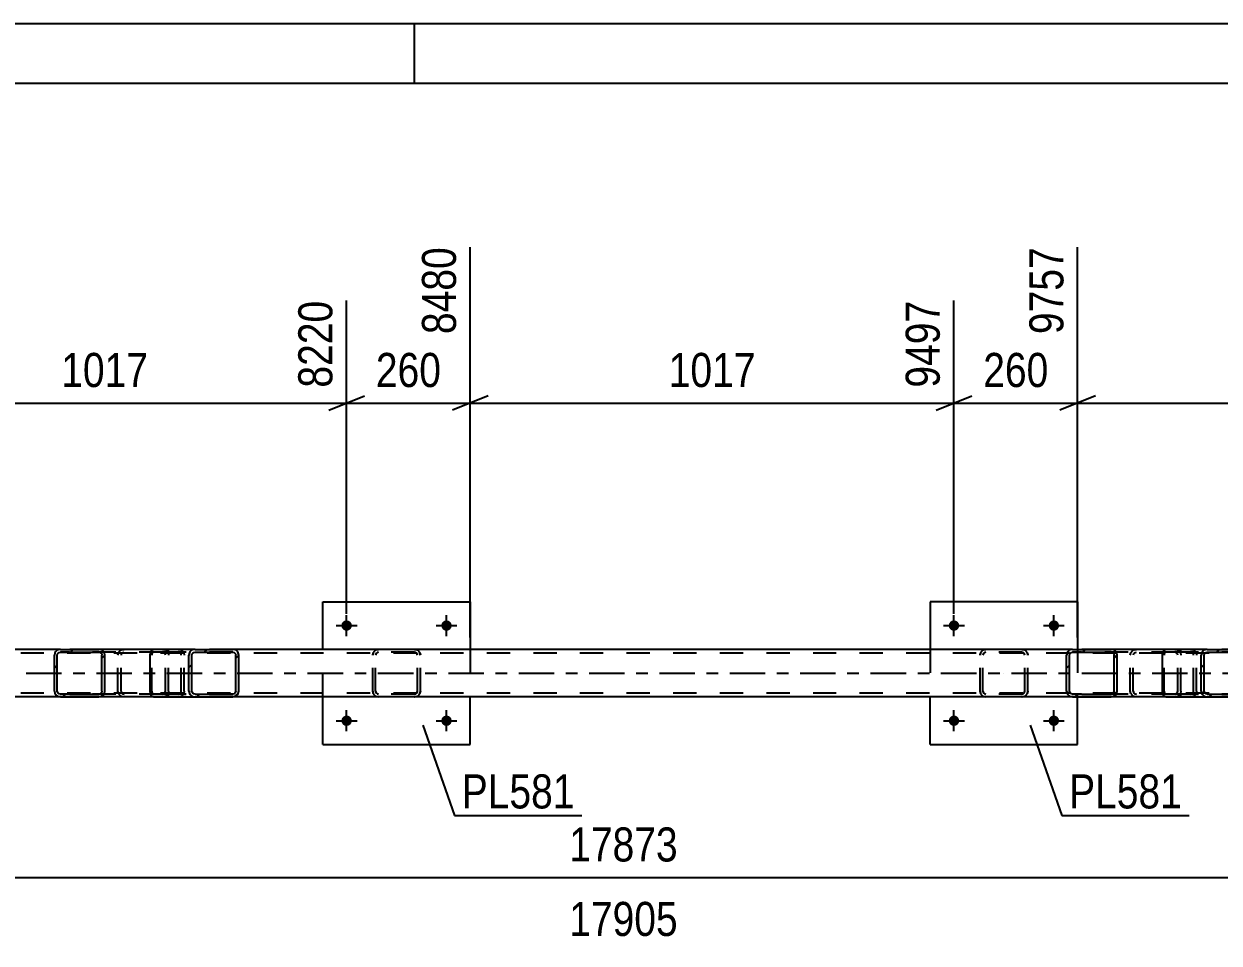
# Model space of a CAD drawing. Header units: millimetres. Extents: x 0 to 841, y 0 to 594.
# Drawn here: x 388.2 to 488.7, y 516.7 to 594 of the extents above; entities that cross this region are included whole.
import ezdxf

# ---------------------------------------------------------------- set-up
doc = ezdxf.new("R2010")
doc.units = ezdxf.units.MM
doc.linetypes.add('DXK_LINE_DOT2', pattern=[3.9198, 1.9599, -1.9599])
doc.linetypes.add('DXK_LINE_DOT3', pattern=[5.9187, 2.979, -0.9799, 0.9799, -0.9799])
doc.styles.add('Arial Narrow', font='ARIALN.TTF', dxfattribs={"height": 0.2})

# ---------------------------------------------------------------- blocks, each defined once
blk = doc.blocks.new('Unknown-318884321-1135')
at = {"color": 5, "linetype": 'Continuous'}
for p, q in [((841, 594), (0, 594)), ((421, 589), (421, 594)), ((836, 589), (5, 589))]:
    blk.add_line(p, q, dxfattribs=at)
blk = doc.blocks.new('Part-318884321-18860 - 18851')
at = {"linetype": 'Continuous'}
h = blk.add_hatch(dxfattribs=at)
h.set_pattern_fill('', scale=0.7, style=0, pattern_type=0)
h.set_pattern_definition([(45, (406.2331, 540.955), (-1.5715, 1.5715), [])])
h.paths.add_polyline_path([(406.23, 537.91), (406.23, 540.95), (406.19, 541.14), (406.09, 541.29), (405.92, 541.4), (405.73, 541.43), (402.55, 541.43), (402.35, 541.4), (402.19, 541.29), (402.08, 541.14), (402.04, 540.95), (402.04, 537.91), (402.08, 537.73), (402.19, 537.58), (402.35, 537.47), (402.55, 537.43), (405.73, 537.43), (405.92, 537.47), (406.09, 537.58), (406.19, 537.73)])
h.paths.add_polyline_path([(405.91, 537.75), (405.83, 537.69), (405.73, 537.67), (402.55, 537.67), (402.45, 537.69), (402.37, 537.75), (402.31, 537.82), (402.29, 537.91), (402.29, 540.95), (402.31, 541.05), (402.37, 541.12), (402.45, 541.18), (402.55, 541.19), (405.73, 541.19), (405.83, 541.18), (405.91, 541.12), (405.96, 541.05), (405.98, 540.95), (405.98, 537.91), (405.96, 537.82)])
at = {"color": 2, "linetype": 'Continuous'}
for p, q in [((398.78, 540.95), (398.8, 541.14)), ((398.78, 537.91), (398.78, 540.95)), ((398.8, 541.14), (398.86, 541.29)), ((398.86, 541.29), (398.95, 541.4)), ((398.95, 541.4), (399.05, 541.43)), ((402.55, 541.43), (399.05, 541.43)), ((402.08, 541.14), (402.04, 540.95)), ((402.04, 537.91), (402.04, 540.95)), ((402.29, 540.95), (402.31, 541.05)), ((402.29, 537.91), (402.29, 540.95)), ((402.31, 541.05), (402.37, 541.12)), ((402.55, 541.43), (402.35, 541.4)), ((402.37, 541.12), (402.45, 541.18)), ((402.45, 541.18), (402.55, 541.19)), ((402.55, 541.43), (405.73, 541.43)), ((402.55, 541.19), (405.73, 541.19)), ((405.92, 541.4), (405.73, 541.43)), ((405.73, 541.19), (405.83, 541.18)), ((405.83, 541.18), (405.91, 541.12)), ((405.91, 541.12), (405.96, 541.05)), ((405.96, 541.05), (405.98, 540.95)), ((405.98, 537.91), (405.98, 540.95)), ((406.23, 540.95), (406.19, 541.14)), ((406.23, 537.91), (406.23, 540.95)), ((398.8, 537.73), (398.78, 537.91)), ((402.04, 537.91), (402.08, 537.73)), ((402.31, 537.82), (402.29, 537.91)), ((402.37, 537.75), (402.31, 537.82)), ((405.96, 537.82), (405.91, 537.75)), ((405.98, 537.91), (405.96, 537.82)), ((406.19, 537.73), (406.23, 537.91)), ((398.86, 537.58), (398.8, 537.73)), ((398.95, 537.47), (398.86, 537.58)), ((399.05, 537.43), (398.95, 537.47)), ((399.05, 537.43), (402.55, 537.43)), ((402.35, 537.47), (402.55, 537.43)), ((402.45, 537.69), (402.37, 537.75)), ((402.55, 537.67), (402.45, 537.69)), ((402.55, 537.67), (405.73, 537.67)), ((402.55, 537.43), (405.73, 537.43)), ((405.83, 537.69), (405.73, 537.67)), ((405.73, 537.43), (405.92, 537.47)), ((405.91, 537.75), (405.83, 537.69))]:
    blk.add_line(p, q, dxfattribs=at)
at = {"color": 7, "linetype": 'DXK_LINE_DOT2'}
for p, q in [((398.93, 541.05), (398.92, 540.95)), ((398.92, 537.91), (398.92, 540.95)), ((398.96, 541.12), (398.93, 541.05)), ((399, 541.18), (398.96, 541.12)), ((399.05, 541.19), (399, 541.18)), ((405.73, 541.19), (399.05, 541.19)), ((400.33, 541.19), (400.33, 541.43)), ((401.14, 541.43), (401.34, 541.4)), ((401.24, 541.18), (401.14, 541.19)), ((401.32, 541.12), (401.24, 541.18)), ((401.38, 541.05), (401.32, 541.12)), ((401.39, 540.95), (401.38, 541.05)), ((401.39, 537.91), (401.39, 540.95)), ((401.61, 541.14), (401.65, 540.95)), ((401.65, 537.91), (401.65, 540.95)), ((405.73, 541.43), (402.55, 541.43)), ((398.92, 537.91), (398.93, 537.82)), ((398.93, 537.82), (398.96, 537.75)), ((401.32, 537.75), (401.38, 537.82)), ((401.38, 537.82), (401.39, 537.91)), ((401.65, 537.91), (401.61, 537.73)), ((398.96, 537.75), (399, 537.69)), ((399, 537.69), (399.05, 537.67)), ((405.73, 537.67), (399.05, 537.67)), ((400.33, 537.43), (400.33, 537.67)), ((401.14, 537.67), (401.24, 537.69)), ((401.34, 537.47), (401.14, 537.43)), ((401.24, 537.69), (401.32, 537.75)), ((402.55, 537.43), (405.73, 537.43))]:
    blk.add_line(p, q, dxfattribs=at)
for centre, start, end in [((401.16, 540.94), 23.8494, 68.8059), ((401.16, 537.93), 291.1941, 336.1506)]:
    blk.add_arc(centre, 0.492, start, end, dxfattribs=at)
at = {"color": 2, "linetype": 'Continuous'}
for centre, start, end in [((402.53, 540.94), 111.1941, 156.1506), ((405.74, 540.94), 23.8494, 68.8059), ((402.53, 537.93), 203.8494, 248.8059), ((405.74, 537.93), 291.1941, 336.1506)]:
    blk.add_arc(centre, 0.492, start, end, dxfattribs=at)
blk = doc.blocks.new('Bolt-318884321-18991 - 18851')
at = {"linetype": 'Continuous'}
for points in [[(414.86, 543.43, -1), (415.74, 543.43, -1)], [(423.26, 543.43, -1), (424.14, 543.43, -1)]]:
    blk.add_hatch(color=1, dxfattribs=at).paths.add_polyline_path(points)
at = {"color": 1, "linetype": 'Continuous'}
for p, q in [((415.3, 542.55), (415.3, 544.31)), ((423.7, 542.55), (423.7, 544.31)), ((414.42, 543.43), (416.18, 543.43)), ((422.82, 543.43), (424.58, 543.43))]:
    blk.add_line(p, q, dxfattribs=at)
blk = doc.blocks.new('Part-318884321-18859 - 18851')
at = {"linetype": 'Continuous'}
h = blk.add_hatch(dxfattribs=at)
h.set_pattern_fill('', scale=0.7, style=0, pattern_type=0)
h.set_pattern_definition([(45, (394.972, 540.955), (-1.57154, 1.57154), [])])
h.paths.add_polyline_path([(394.97, 537.91), (394.97, 540.95), (394.93, 541.14), (394.82, 541.29), (394.66, 541.4), (394.46, 541.43), (391.23, 541.43), (391.03, 541.4), (390.86, 541.29), (390.75, 541.14), (390.72, 540.95), (390.72, 537.91), (390.75, 537.73), (390.86, 537.58), (391.03, 537.47), (391.23, 537.43), (394.46, 537.43), (394.66, 537.47), (394.82, 537.58), (394.93, 537.73)])
h.paths.add_polyline_path([(394.64, 537.75), (394.56, 537.69), (394.46, 537.67), (391.23, 537.67), (391.13, 537.69), (391.05, 537.75), (390.99, 537.82), (390.97, 537.91), (390.97, 540.95), (390.99, 541.05), (391.05, 541.12), (391.13, 541.18), (391.23, 541.19), (394.46, 541.19), (394.56, 541.18), (394.64, 541.12), (394.7, 541.05), (394.72, 540.95), (394.72, 537.91), (394.7, 537.82)])
at = {"color": 2, "linetype": 'Continuous'}
for p, q in [((390.75, 541.14), (390.72, 540.95)), ((390.72, 537.91), (390.72, 540.95)), ((390.97, 540.95), (390.99, 541.05)), ((390.97, 537.91), (390.97, 540.95)), ((390.99, 541.05), (391.05, 541.12)), ((391.23, 541.43), (391.03, 541.4)), ((391.05, 541.12), (391.13, 541.18)), ((391.13, 541.18), (391.23, 541.19)), ((391.23, 541.43), (394.46, 541.43)), ((391.23, 541.19), (394.46, 541.19)), ((399.05, 541.43), (394.46, 541.43)), ((394.66, 541.4), (394.46, 541.43)), ((394.46, 541.19), (394.56, 541.18)), ((394.56, 541.18), (394.64, 541.12)), ((394.64, 541.12), (394.7, 541.05)), ((394.7, 541.05), (394.72, 540.95)), ((394.72, 537.91), (394.72, 540.95)), ((394.97, 540.95), (394.93, 541.14)), ((394.97, 537.91), (394.97, 540.95)), ((390.72, 537.91), (390.75, 537.73)), ((390.99, 537.82), (390.97, 537.91)), ((391.05, 537.75), (390.99, 537.82)), ((394.7, 537.82), (394.64, 537.75)), ((394.72, 537.91), (394.7, 537.82)), ((394.93, 537.73), (394.97, 537.91)), ((391.03, 537.47), (391.23, 537.43)), ((391.13, 537.69), (391.05, 537.75)), ((391.23, 537.67), (391.13, 537.69)), ((391.23, 537.67), (394.46, 537.67)), ((391.23, 537.43), (394.46, 537.43)), ((394.56, 537.69), (394.46, 537.67)), ((394.46, 537.43), (394.66, 537.47)), ((399.05, 537.43), (394.46, 537.43)), ((394.64, 537.75), (394.56, 537.69))]:
    blk.add_line(p, q, dxfattribs=at)
at = {"color": 7, "linetype": 'DXK_LINE_DOT2'}
for p, q in [((394.46, 541.43), (391.23, 541.43)), ((399.82, 541.19), (391.23, 541.19)), ((396.07, 540.95), (396.11, 541.14)), ((396.07, 537.91), (396.07, 540.95)), ((396.35, 541.05), (396.33, 540.95)), ((396.33, 537.91), (396.33, 540.95)), ((396.4, 541.12), (396.35, 541.05)), ((396.39, 541.4), (396.58, 541.43)), ((396.4, 541.12), (396.42, 541.14)), ((396.42, 541.14), (396.48, 541.18)), ((396.48, 541.18), (396.58, 541.19)), ((399.82, 541.43), (396.58, 541.43)), ((399.82, 541.43), (400.01, 541.4)), ((399.92, 541.18), (399.82, 541.19)), ((400, 541.12), (399.92, 541.18)), ((400.05, 541.05), (400, 541.12)), ((400.07, 540.95), (400.05, 541.05)), ((400.07, 537.91), (400.07, 540.95)), ((400.29, 541.14), (400.33, 540.95)), ((400.33, 537.91), (400.33, 540.95)), ((396.11, 537.73), (396.07, 537.91)), ((396.33, 537.91), (396.35, 537.82)), ((396.35, 537.82), (396.4, 537.75)), ((400, 537.75), (400.05, 537.82)), ((400.05, 537.82), (400.07, 537.91)), ((400.33, 537.91), (400.29, 537.73)), ((399.82, 537.67), (391.23, 537.67)), ((394.46, 537.43), (391.23, 537.43)), ((396.58, 537.43), (396.39, 537.47)), ((396.4, 537.75), (396.42, 537.73)), ((396.42, 537.73), (396.48, 537.69)), ((396.48, 537.69), (396.58, 537.67)), ((399.82, 537.43), (396.58, 537.43)), ((399.82, 537.67), (399.92, 537.69)), ((400.01, 537.47), (399.82, 537.43)), ((399.92, 537.69), (400, 537.75))]:
    blk.add_line(p, q, dxfattribs=at)
at = {"color": 2, "linetype": 'Continuous'}
for centre, start, end in [((391.21, 540.93), 110.7583, 155.68), ((394.48, 540.93), 24.3199, 69.2416), ((391.21, 537.94), 204.3199, 249.2416), ((394.48, 537.94), 290.7583, 335.68)]:
    blk.add_arc(centre, 0.496, start, end, dxfattribs=at)
at = {"color": 7, "linetype": 'DXK_LINE_DOT2'}
for centre, start, end in [((396.56, 540.93), 110.7583, 155.68), ((399.84, 540.93), 24.3199, 69.2416), ((396.56, 537.94), 204.3199, 249.2416), ((399.84, 537.94), 290.7583, 335.68)]:
    blk.add_arc(centre, 0.496, start, end, dxfattribs=at)
blk = doc.blocks.new('Part-318884321-18861 - 18851')
at = {"linetype": 'Continuous'}
h = blk.add_hatch(dxfattribs=at)
h.set_pattern_fill('', scale=0.7, style=0, pattern_type=0)
h.set_pattern_definition([(45, (480.1062, 540.955), (-1.57154, 1.57154), [])])
h.paths.add_polyline_path([(480.11, 537.91), (480.11, 540.95), (480.07, 541.14), (479.96, 541.29), (479.79, 541.4), (479.6, 541.43), (476.36, 541.43), (476.16, 541.4), (476, 541.29), (475.89, 541.14), (475.85, 540.95), (475.85, 537.91), (475.89, 537.73), (476, 537.58), (476.16, 537.47), (476.36, 537.43), (479.6, 537.43), (479.79, 537.47), (479.96, 537.58), (480.07, 537.73)])
h.paths.add_polyline_path([(479.78, 537.75), (479.69, 537.69), (479.6, 537.67), (476.36, 537.67), (476.26, 537.69), (476.18, 537.75), (476.12, 537.82), (476.1, 537.91), (476.1, 540.95), (476.12, 541.05), (476.18, 541.12), (476.26, 541.18), (476.36, 541.19), (479.6, 541.19), (479.69, 541.18), (479.78, 541.12), (479.83, 541.05), (479.85, 540.95), (479.85, 537.91), (479.83, 537.82)])
at = {"color": 2, "linetype": 'Continuous'}
for p, q in [((475.89, 541.14), (475.85, 540.95)), ((475.85, 537.91), (475.85, 540.95)), ((476.1, 540.95), (476.12, 541.05)), ((476.1, 537.91), (476.1, 540.95)), ((476.12, 541.05), (476.18, 541.12)), ((476.36, 541.43), (476.16, 541.4)), ((476.18, 541.12), (476.26, 541.18)), ((476.26, 541.18), (476.36, 541.19)), ((476.36, 541.43), (479.6, 541.43)), ((476.36, 541.19), (479.6, 541.19)), ((484.19, 541.43), (479.6, 541.43)), ((479.79, 541.4), (479.6, 541.43)), ((479.6, 541.19), (479.69, 541.18)), ((479.69, 541.18), (479.78, 541.12)), ((479.78, 541.12), (479.83, 541.05)), ((479.83, 541.05), (479.85, 540.95)), ((479.85, 537.91), (479.85, 540.95)), ((480.11, 540.95), (480.07, 541.14)), ((480.11, 537.91), (480.11, 540.95)), ((475.85, 537.91), (475.89, 537.73)), ((476.12, 537.82), (476.1, 537.91)), ((476.18, 537.75), (476.12, 537.82)), ((479.83, 537.82), (479.78, 537.75)), ((479.85, 537.91), (479.83, 537.82)), ((480.07, 537.73), (480.11, 537.91)), ((476.16, 537.47), (476.36, 537.43)), ((476.26, 537.69), (476.18, 537.75)), ((476.36, 537.67), (476.26, 537.69)), ((476.36, 537.67), (479.6, 537.67)), ((476.36, 537.43), (479.6, 537.43)), ((479.69, 537.69), (479.6, 537.67)), ((479.6, 537.43), (479.79, 537.47)), ((484.19, 537.43), (479.6, 537.43)), ((479.78, 537.75), (479.69, 537.69))]:
    blk.add_line(p, q, dxfattribs=at)
at = {"color": 7, "linetype": 'DXK_LINE_DOT2'}
for p, q in [((479.6, 541.43), (476.36, 541.43)), ((484.95, 541.19), (476.36, 541.19)), ((481.21, 540.95), (481.24, 541.14)), ((481.21, 537.91), (481.21, 540.95)), ((481.48, 541.05), (481.46, 540.95)), ((481.46, 537.91), (481.46, 540.95)), ((481.54, 541.12), (481.48, 541.05)), ((481.52, 541.4), (481.72, 541.43)), ((481.54, 541.12), (481.56, 541.14)), ((481.56, 541.14), (481.62, 541.18)), ((481.62, 541.18), (481.72, 541.19)), ((484.95, 541.43), (481.72, 541.43)), ((484.95, 541.43), (485.15, 541.4)), ((485.05, 541.18), (484.95, 541.19)), ((485.13, 541.12), (485.05, 541.18)), ((485.19, 541.05), (485.13, 541.12)), ((485.21, 540.95), (485.19, 541.05)), ((485.21, 537.91), (485.21, 540.95)), ((485.42, 541.14), (485.46, 540.95)), ((485.46, 537.91), (485.46, 540.95)), ((481.24, 537.73), (481.21, 537.91)), ((481.46, 537.91), (481.48, 537.82)), ((481.48, 537.82), (481.54, 537.75)), ((485.13, 537.75), (485.19, 537.82)), ((485.19, 537.82), (485.21, 537.91)), ((485.46, 537.91), (485.42, 537.73)), ((484.95, 537.67), (476.36, 537.67)), ((479.6, 537.43), (476.36, 537.43)), ((481.72, 537.43), (481.52, 537.47)), ((481.54, 537.75), (481.56, 537.73)), ((481.56, 537.73), (481.62, 537.69)), ((481.62, 537.69), (481.72, 537.67)), ((484.95, 537.43), (481.72, 537.43)), ((484.95, 537.67), (485.05, 537.69)), ((485.15, 537.47), (484.95, 537.43)), ((485.05, 537.69), (485.13, 537.75))]:
    blk.add_line(p, q, dxfattribs=at)
at = {"color": 2, "linetype": 'Continuous'}
for centre, start, end in [((476.34, 540.93), 110.7583, 155.68), ((479.61, 540.93), 24.3199, 69.2416), ((476.34, 537.94), 204.3199, 249.2416), ((479.61, 537.94), 290.7583, 335.68)]:
    blk.add_arc(centre, 0.496, start, end, dxfattribs=at)
at = {"color": 7, "linetype": 'DXK_LINE_DOT2'}
for centre, start, end in [((481.7, 540.93), 110.7583, 155.68), ((484.97, 540.93), 24.3199, 69.2416), ((481.7, 537.94), 204.3199, 249.2416), ((484.97, 537.94), 290.7583, 335.68)]:
    blk.add_arc(centre, 0.496, start, end, dxfattribs=at)
blk = doc.blocks.new('Part-318884321-18862 - 18851')
at = {"linetype": 'Continuous'}
h = blk.add_hatch(dxfattribs=at)
h.set_pattern_fill('', scale=0.7, style=0, pattern_type=0)
h.set_pattern_definition([(45, (491.3673, 540.955), (-1.5715, 1.5715), [])])
h.paths.add_polyline_path([(491.37, 537.91), (491.37, 540.95), (491.33, 541.14), (491.22, 541.29), (491.06, 541.4), (490.86, 541.43), (487.68, 541.43), (487.49, 541.4), (487.32, 541.29), (487.22, 541.14), (487.18, 540.95), (487.18, 537.91), (487.22, 537.73), (487.32, 537.58), (487.49, 537.47), (487.68, 537.43), (490.86, 537.43), (491.06, 537.47), (491.22, 537.58), (491.33, 537.73)])
h.paths.add_polyline_path([(491.04, 537.75), (490.96, 537.69), (490.86, 537.67), (487.68, 537.67), (487.58, 537.69), (487.5, 537.75), (487.45, 537.82), (487.43, 537.91), (487.43, 540.95), (487.45, 541.05), (487.5, 541.12), (487.58, 541.18), (487.68, 541.19), (490.86, 541.19), (490.96, 541.18), (491.04, 541.12), (491.1, 541.05), (491.12, 540.95), (491.12, 537.91), (491.1, 537.82)])
at = {"color": 2, "linetype": 'Continuous'}
for p, q in [((483.92, 540.95), (483.94, 541.14)), ((483.92, 537.91), (483.92, 540.95)), ((483.94, 541.14), (483.99, 541.29)), ((483.99, 541.29), (484.08, 541.4)), ((484.08, 541.4), (484.19, 541.43)), ((487.68, 541.43), (484.19, 541.43)), ((487.22, 541.14), (487.18, 540.95)), ((487.18, 537.91), (487.18, 540.95)), ((487.43, 540.95), (487.45, 541.05)), ((487.43, 537.91), (487.43, 540.95)), ((487.45, 541.05), (487.5, 541.12)), ((487.68, 541.43), (487.49, 541.4)), ((487.5, 541.12), (487.58, 541.18)), ((487.58, 541.18), (487.68, 541.19)), ((487.68, 541.43), (490.86, 541.43)), ((487.68, 541.19), (490.86, 541.19)), ((491.06, 541.4), (490.86, 541.43)), ((490.86, 541.19), (490.96, 541.18)), ((490.96, 541.18), (491.04, 541.12)), ((491.04, 541.12), (491.1, 541.05)), ((491.1, 541.05), (491.12, 540.95)), ((491.12, 537.91), (491.12, 540.95)), ((491.37, 540.95), (491.33, 541.14)), ((491.37, 537.91), (491.37, 540.95)), ((483.94, 537.73), (483.92, 537.91)), ((487.18, 537.91), (487.22, 537.73)), ((487.45, 537.82), (487.43, 537.91)), ((487.5, 537.75), (487.45, 537.82)), ((491.1, 537.82), (491.04, 537.75)), ((491.12, 537.91), (491.1, 537.82)), ((491.33, 537.73), (491.37, 537.91)), ((483.99, 537.58), (483.94, 537.73)), ((484.08, 537.47), (483.99, 537.58)), ((484.19, 537.43), (484.08, 537.47)), ((484.19, 537.43), (487.68, 537.43)), ((487.49, 537.47), (487.68, 537.43)), ((487.58, 537.69), (487.5, 537.75)), ((487.68, 537.67), (487.58, 537.69)), ((487.68, 537.67), (490.86, 537.67)), ((487.68, 537.43), (490.86, 537.43)), ((490.96, 537.69), (490.86, 537.67)), ((490.86, 537.43), (491.06, 537.47)), ((491.04, 537.75), (490.96, 537.69))]:
    blk.add_line(p, q, dxfattribs=at)
at = {"color": 7, "linetype": 'DXK_LINE_DOT2'}
for p, q in [((484.06, 541.05), (484.05, 540.95)), ((484.05, 537.91), (484.05, 540.95)), ((484.09, 541.12), (484.06, 541.05)), ((484.13, 541.18), (484.09, 541.12)), ((484.19, 541.19), (484.13, 541.18)), ((490.86, 541.19), (484.19, 541.19)), ((485.46, 541.19), (485.46, 541.43)), ((486.28, 541.43), (486.47, 541.4)), ((486.37, 541.18), (486.28, 541.19)), ((486.46, 541.12), (486.37, 541.18)), ((486.51, 541.05), (486.46, 541.12)), ((486.53, 540.95), (486.51, 541.05)), ((486.53, 537.91), (486.53, 540.95)), ((486.74, 541.14), (486.78, 540.95)), ((486.78, 537.91), (486.78, 540.95)), ((490.86, 541.43), (487.68, 541.43)), ((484.05, 537.91), (484.06, 537.82)), ((484.06, 537.82), (484.09, 537.75)), ((486.46, 537.75), (486.51, 537.82)), ((486.51, 537.82), (486.53, 537.91)), ((486.78, 537.91), (486.74, 537.73)), ((484.09, 537.75), (484.13, 537.69)), ((484.13, 537.69), (484.19, 537.67)), ((490.86, 537.67), (484.19, 537.67)), ((485.46, 537.43), (485.46, 537.67)), ((486.28, 537.67), (486.37, 537.69)), ((486.47, 537.47), (486.28, 537.43)), ((486.37, 537.69), (486.46, 537.75)), ((487.68, 537.43), (490.86, 537.43))]:
    blk.add_line(p, q, dxfattribs=at)
for centre, start, end in [((486.29, 540.94), 23.8494, 68.8059), ((486.29, 537.93), 291.1941, 336.1506)]:
    blk.add_arc(centre, 0.492, start, end, dxfattribs=at)
at = {"color": 2, "linetype": 'Continuous'}
for centre, start, end in [((487.67, 540.94), 111.1941, 156.1506), ((490.88, 540.94), 23.8494, 68.8059), ((487.67, 537.93), 203.8494, 248.8059), ((490.88, 537.93), 291.1941, 336.1506)]:
    blk.add_arc(centre, 0.492, start, end, dxfattribs=at)
blk = doc.blocks.new('Part-318884321-18951 - 18851')
at = {"color": 7, "linetype": 'DXK_LINE_DOT2'}
for p, q in [((417.5, 540.95), (417.54, 541.14)), ((417.53, 541.11), (417.5, 540.95)), ((417.5, 537.91), (417.5, 540.95)), ((417.54, 541.14), (417.53, 541.11)), ((417.76, 541.04), (417.74, 540.95)), ((417.74, 537.91), (417.74, 540.95)), ((417.81, 541.12), (417.76, 541.04)), ((417.98, 541.43), (417.8, 541.4)), ((417.8, 541.4), (417.98, 541.43)), ((417.89, 541.17), (417.81, 541.12)), ((417.98, 541.19), (417.89, 541.17)), ((421.02, 541.43), (417.98, 541.43)), ((421.02, 541.19), (417.98, 541.19)), ((421.2, 541.4), (421.02, 541.43)), ((421.02, 541.43), (421.2, 541.4)), ((421.11, 541.17), (421.02, 541.19)), ((421.19, 541.12), (421.11, 541.17)), ((421.24, 541.04), (421.19, 541.12)), ((421.26, 540.95), (421.24, 541.04)), ((421.26, 537.91), (421.26, 540.95)), ((421.47, 541.11), (421.46, 541.14)), ((421.46, 541.14), (421.5, 540.95)), ((421.5, 540.95), (421.47, 541.11)), ((421.5, 537.91), (421.5, 540.95)), ((417.5, 537.91), (417.51, 537.88)), ((417.53, 537.78), (417.5, 537.91)), ((417.51, 537.88), (417.53, 537.78)), ((417.53, 537.78), (417.54, 537.73)), ((417.54, 537.73), (417.53, 537.78)), ((417.74, 537.91), (417.76, 537.82)), ((417.76, 537.82), (417.81, 537.74)), ((421.19, 537.74), (421.24, 537.82)), ((421.24, 537.82), (421.26, 537.91)), ((421.46, 537.73), (421.47, 537.78)), ((421.47, 537.78), (421.46, 537.73)), ((421.5, 537.91), (421.47, 537.78)), ((421.47, 537.78), (421.5, 537.88)), ((421.5, 537.88), (421.5, 537.91)), ((417.8, 537.47), (417.97, 537.43)), ((417.98, 537.43), (417.8, 537.47)), ((417.81, 537.74), (417.89, 537.69)), ((417.89, 537.69), (417.98, 537.67)), ((421.02, 537.67), (417.98, 537.67)), ((421.02, 537.67), (421.11, 537.69)), ((421.2, 537.47), (421.02, 537.43)), ((421.04, 537.43), (421.2, 537.47)), ((421.11, 537.69), (421.19, 537.74))]:
    blk.add_line(p, q, dxfattribs=at)
at = {"color": 7, "linetype": 'DXK_LINE_DOT3'}
blk.add_line((419.5, 539.43), (419.5, 539.43), dxfattribs=at)
at = {"color": 2, "linetype": 'Continuous'}
for p, q in [((417.97, 537.43), (417.98, 537.43)), ((421.02, 537.43), (417.98, 537.43)), ((421.02, 537.43), (421.04, 537.43))]:
    blk.add_line(p, q, dxfattribs=at)
at = {"color": 7, "linetype": 'DXK_LINE_DOT2'}
for centre, start, end in [((417.98, 540.95), 112.5, 157.5), ((417.98, 540.95), 112.5, 157.5), ((421.02, 540.95), 22.5, 67.5), ((421.02, 540.95), 22.5, 67.5), ((417.98, 537.91), 202.5, 247.5), ((417.98, 537.91), 202.5, 247.5), ((421.02, 537.91), 292.5, 337.5)]:
    blk.add_arc(centre, 0.48, start, end, dxfattribs=at)
blk = doc.blocks.new('Part-318884321-18952 - 18851')
at = {"color": 2, "linetype": 'Continuous'}
for p, q in [((413.3, 541.43), (413.3, 545.43)), ((413.3, 545.43), (425.7, 545.43)), ((425.7, 545.43), (425.7, 541.43)), ((413.3, 533.43), (413.3, 537.43)), ((425.7, 533.43), (425.7, 537.43)), ((413.3, 533.43), (425.7, 533.43))]:
    blk.add_line(p, q, dxfattribs=at)
at = {"color": 7, "linetype": 'DXK_LINE_DOT2'}
for p, q in [((413.3, 537.43), (413.3, 541.43)), ((425.7, 541.43), (425.7, 537.43))]:
    blk.add_line(p, q, dxfattribs=at)
blk = doc.blocks.new('Part-318884321-18953 - 18851')
at = {"color": 7, "linetype": 'DXK_LINE_DOT2'}
for p, q in [((468.58, 540.95), (468.62, 541.14)), ((468.61, 541.11), (468.58, 540.95)), ((468.58, 537.91), (468.58, 540.95)), ((468.62, 541.14), (468.61, 541.11)), ((468.84, 541.04), (468.82, 540.95)), ((468.82, 537.91), (468.82, 540.95)), ((468.89, 541.12), (468.84, 541.04)), ((469.06, 541.43), (468.88, 541.4)), ((468.88, 541.4), (469.06, 541.43)), ((468.97, 541.17), (468.89, 541.12)), ((469.06, 541.19), (468.97, 541.17)), ((472.1, 541.43), (469.06, 541.43)), ((472.1, 541.19), (469.06, 541.19)), ((472.29, 541.4), (472.1, 541.43)), ((472.1, 541.43), (472.29, 541.4)), ((472.19, 541.17), (472.1, 541.19)), ((472.27, 541.12), (472.19, 541.17)), ((472.32, 541.04), (472.27, 541.12)), ((472.34, 540.95), (472.32, 541.04)), ((472.34, 537.91), (472.34, 540.95)), ((472.55, 541.11), (472.55, 541.14)), ((472.55, 541.14), (472.58, 540.95)), ((472.58, 540.95), (472.55, 541.11)), ((472.58, 537.91), (472.58, 540.95)), ((468.58, 537.91), (468.59, 537.88)), ((468.61, 537.78), (468.58, 537.91)), ((468.59, 537.88), (468.61, 537.78)), ((468.61, 537.78), (468.62, 537.73)), ((468.62, 537.73), (468.61, 537.78)), ((468.82, 537.91), (468.84, 537.82)), ((468.84, 537.82), (468.89, 537.74)), ((472.27, 537.74), (472.32, 537.82)), ((472.32, 537.82), (472.34, 537.91)), ((472.55, 537.73), (472.56, 537.78)), ((472.56, 537.78), (472.55, 537.73)), ((472.58, 537.91), (472.56, 537.78)), ((472.56, 537.78), (472.58, 537.88)), ((472.58, 537.88), (472.58, 537.91)), ((468.88, 537.47), (469.05, 537.43)), ((469.06, 537.43), (468.88, 537.47)), ((468.89, 537.74), (468.97, 537.69)), ((468.97, 537.69), (469.06, 537.67)), ((472.1, 537.67), (469.06, 537.67)), ((472.1, 537.67), (472.19, 537.69)), ((472.29, 537.47), (472.1, 537.43)), ((472.12, 537.43), (472.29, 537.47)), ((472.19, 537.69), (472.27, 537.74))]:
    blk.add_line(p, q, dxfattribs=at)
at = {"color": 7, "linetype": 'DXK_LINE_DOT3'}
blk.add_line((470.58, 539.43), (470.58, 539.43), dxfattribs=at)
at = {"color": 2, "linetype": 'Continuous'}
for p, q in [((469.05, 537.43), (469.06, 537.43)), ((472.1, 537.43), (469.06, 537.43)), ((472.1, 537.43), (472.12, 537.43))]:
    blk.add_line(p, q, dxfattribs=at)
at = {"color": 7, "linetype": 'DXK_LINE_DOT2'}
for centre, start, end in [((469.06, 540.95), 112.5, 157.5), ((469.06, 540.95), 112.5, 157.5), ((472.1, 540.95), 22.5, 67.5), ((472.1, 540.95), 22.5, 67.5), ((469.06, 537.91), 202.5, 247.5), ((469.06, 537.91), 202.5, 247.5), ((472.1, 537.91), 292.5, 337.5)]:
    blk.add_arc(centre, 0.48, start, end, dxfattribs=at)
blk = doc.blocks.new('Part-318884321-18954 - 18851')
at = {"color": 2, "linetype": 'Continuous'}
for p, q in [((476.78, 545.43), (464.38, 545.43)), ((464.38, 545.43), (464.38, 541.43)), ((476.78, 545.43), (476.78, 541.43)), ((464.38, 533.43), (464.38, 537.43)), ((476.78, 533.43), (476.78, 537.43)), ((464.38, 533.43), (476.78, 533.43))]:
    blk.add_line(p, q, dxfattribs=at)
at = {"color": 7, "linetype": 'DXK_LINE_DOT2'}
for p, q in [((464.38, 541.43), (464.38, 537.43)), ((476.78, 541.43), (476.78, 537.43))]:
    blk.add_line(p, q, dxfattribs=at)
blk = doc.blocks.new('Part-318884321-18968 - 18851')
at = {"color": 7, "linetype": 'DXK_LINE_DOT2'}
for p, q in [((750.47, 541.11), (86.49, 541.11)), ((405.73, 541.43), (391.23, 541.43)), ((490.86, 541.43), (476.36, 541.43)), ((750.47, 537.75), (86.49, 537.75)), ((405.73, 537.43), (391.23, 537.43)), ((490.86, 537.43), (476.36, 537.43))]:
    blk.add_line(p, q, dxfattribs=at)
at = {"color": 2, "linetype": 'Continuous'}
for p, q in [((391.23, 541.43), (320.6, 541.43)), ((476.36, 541.43), (405.73, 541.43)), ((391.23, 537.43), (320.6, 537.43)), ((476.36, 537.43), (405.73, 537.43))]:
    blk.add_line(p, q, dxfattribs=at)
at = {"color": 7, "linetype": 'DXK_LINE_DOT3'}
blk.add_line((86.49, 539.43), (750.47, 539.43), dxfattribs=at)
blk = doc.blocks.new('Bolt-318884321-18992 - 18851')
at = {"linetype": 'Continuous'}
for points in [[(414.86, 535.43, -1), (415.74, 535.43, -1)], [(423.26, 535.43, -1), (424.14, 535.43, -1)]]:
    blk.add_hatch(color=1, dxfattribs=at).paths.add_polyline_path(points)
at = {"color": 1, "linetype": 'Continuous'}
for p, q in [((415.3, 534.55), (415.3, 536.31)), ((423.7, 534.55), (423.7, 536.31)), ((414.42, 535.43), (416.18, 535.43)), ((422.82, 535.43), (424.58, 535.43))]:
    blk.add_line(p, q, dxfattribs=at)
blk = doc.blocks.new('Bolt-318884321-18993 - 18851')
at = {"linetype": 'Continuous'}
for points in [[(465.94, 543.43, -1), (466.82, 543.43, -1)], [(474.34, 543.43, -1), (475.22, 543.43, -1)]]:
    blk.add_hatch(color=1, dxfattribs=at).paths.add_polyline_path(points)
at = {"color": 1, "linetype": 'Continuous'}
for p, q in [((466.38, 542.55), (466.38, 544.31)), ((474.78, 542.55), (474.78, 544.31)), ((465.5, 543.43), (467.26, 543.43)), ((473.9, 543.43), (475.66, 543.43))]:
    blk.add_line(p, q, dxfattribs=at)
blk = doc.blocks.new('Bolt-318884321-18994 - 18851')
at = {"linetype": 'Continuous'}
for points in [[(465.94, 535.43, -1), (466.82, 535.43, -1)], [(474.34, 535.43, -1), (475.22, 535.43, -1)]]:
    blk.add_hatch(color=1, dxfattribs=at).paths.add_polyline_path(points)
at = {"color": 1, "linetype": 'Continuous'}
for p, q in [((466.38, 534.55), (466.38, 536.31)), ((474.78, 534.55), (474.78, 536.31)), ((465.5, 535.43), (467.26, 535.43)), ((473.9, 535.43), (475.66, 535.43))]:
    blk.add_line(p, q, dxfattribs=at)
blk = doc.blocks.new('StraightDimension-318884321-23184 - 18851')
at = {"color": 7, "linetype": 'Continuous'}
for p, q in [((374.62, 542.43), (374.62, 575.24)), ((415.3, 544.43), (415.3, 570.74)), ((376.12, 562.73), (373.12, 561.53)), ((374.62, 562.13), (415.3, 562.13)), ((413.8, 561.53), (416.8, 562.73))]:
    blk.add_line(p, q, dxfattribs=at)
at = {"color": 0}
blk.add_wipeout([(399.22, 562.88), (399.22, 567.08), (390.7, 567.08), (390.7, 562.88)], dxfattribs=at)
at = {"color": 3, "style": 'Arial Narrow'}
blk.add_text('1017', height=2.863, dxfattribs=at).set_placement((391.3, 563.48))
at = {"color": 0, "linetype": 'Continuous'}
blk.add_wipeout([(414.7, 571.34), (410.5, 571.34), (410.5, 562.83), (414.7, 562.83)], dxfattribs=at)
at = {"color": 3, "linetype": 'Continuous', "style": 'Arial Narrow'}
blk.add_text('8220', height=2.863, rotation=90.0002, dxfattribs=at).set_placement((414.1, 563.43))
blk = doc.blocks.new('StraightDimension-318884321-23180 - 18851')
at = {"color": 7, "linetype": 'Continuous'}
for p, q in [((476.78, 542.43), (476.78, 575.24)), ((517.46, 544.43), (517.46, 572.57)), ((478.28, 562.73), (475.28, 561.53)), ((476.78, 562.13), (517.46, 562.13)), ((515.96, 561.53), (518.96, 562.73))]:
    blk.add_line(p, q, dxfattribs=at)
at = {"color": 0}
blk.add_wipeout([(501.38, 562.88), (501.38, 567.08), (492.87, 567.08), (492.87, 562.88)], dxfattribs=at)
at = {"color": 3, "style": 'Arial Narrow'}
blk.add_text('1017', height=2.863, dxfattribs=at).set_placement((493.47, 563.48))
at = {"color": 0, "linetype": 'Continuous'}
blk.add_wipeout([(516.86, 573.17), (512.66, 573.17), (512.66, 562.83), (516.86, 562.83)], dxfattribs=at)
at = {"color": 3, "linetype": 'Continuous', "style": 'Arial Narrow'}
blk.add_text('10774', height=2.863, rotation=90.0002, dxfattribs=at).set_placement((516.26, 563.43))
blk = doc.blocks.new('StraightDimension-318884321-23181 - 18851')
at = {"color": 7, "linetype": 'Continuous'}
for p, q in [((476.78, 542.43), (476.78, 575.24)), ((466.38, 544.43), (466.38, 570.74)), ((464.88, 561.53), (467.88, 562.73)), ((466.38, 562.13), (476.78, 562.13)), ((478.28, 562.73), (475.28, 561.53))]:
    blk.add_line(p, q, dxfattribs=at)
at = {"color": 0}
blk.add_wipeout([(474.92, 562.88), (474.92, 567.08), (468.24, 567.08), (468.24, 562.88)], dxfattribs=at)
at = {"color": 3, "style": 'Arial Narrow'}
blk.add_text('260', height=2.863, dxfattribs=at).set_placement((468.84, 563.48))
at = {"color": 0, "linetype": 'Continuous'}
blk.add_wipeout([(476.18, 575.84), (471.98, 575.84), (471.98, 567.33), (476.18, 567.33)], dxfattribs=at)
at = {"color": 3, "linetype": 'Continuous', "style": 'Arial Narrow'}
blk.add_text('9757', height=2.863, rotation=90.0002, dxfattribs=at).set_placement((475.58, 567.93))
blk = doc.blocks.new('StraightDimension-318884321-23182 - 18851')
at = {"color": 7, "linetype": 'Continuous'}
for p, q in [((425.7, 542.43), (425.7, 575.24)), ((466.38, 544.43), (466.38, 570.74)), ((427.2, 562.73), (424.2, 561.53)), ((425.7, 562.13), (466.38, 562.13)), ((464.88, 561.53), (467.88, 562.73))]:
    blk.add_line(p, q, dxfattribs=at)
at = {"color": 0}
blk.add_wipeout([(450.3, 562.88), (450.3, 567.08), (441.79, 567.08), (441.79, 562.88)], dxfattribs=at)
at = {"color": 3, "style": 'Arial Narrow'}
blk.add_text('1017', height=2.863, dxfattribs=at).set_placement((442.39, 563.48))
at = {"color": 0, "linetype": 'Continuous'}
blk.add_wipeout([(465.78, 571.34), (461.58, 571.34), (461.58, 562.83), (465.78, 562.83)], dxfattribs=at)
at = {"color": 3, "linetype": 'Continuous', "style": 'Arial Narrow'}
blk.add_text('9497', height=2.863, rotation=90.0002, dxfattribs=at).set_placement((465.18, 563.43))
blk = doc.blocks.new('StraightDimension-318884321-23183 - 18851')
at = {"color": 7, "linetype": 'Continuous'}
for p, q in [((425.7, 542.43), (425.7, 575.24)), ((415.3, 544.43), (415.3, 570.74)), ((413.8, 561.53), (416.8, 562.73)), ((415.3, 562.13), (425.7, 562.13)), ((427.2, 562.73), (424.2, 561.53))]:
    blk.add_line(p, q, dxfattribs=at)
at = {"color": 0}
blk.add_wipeout([(423.84, 562.88), (423.84, 567.08), (417.16, 567.08), (417.16, 562.88)], dxfattribs=at)
at = {"color": 3, "style": 'Arial Narrow'}
blk.add_text('260', height=2.863, dxfattribs=at).set_placement((417.76, 563.48))
at = {"color": 0, "linetype": 'Continuous'}
blk.add_wipeout([(425.1, 575.84), (420.9, 575.84), (420.9, 567.33), (425.1, 567.33)], dxfattribs=at)
at = {"color": 3, "linetype": 'Continuous', "style": 'Arial Narrow'}
blk.add_text('8480', height=2.863, rotation=90.0002, dxfattribs=at).set_placement((424.5, 567.93))
blk = doc.blocks.new('StraightDimension-318884321-24098 - 18851')
at = {"color": 7, "linetype": 'Continuous'}
blk.add_line((86.49, 522.25), (790.7, 522.25), dxfattribs=at)
at = {"color": 0}
blk.add_wipeout([(443.76, 523), (443.76, 527.2), (433.42, 527.2), (433.42, 523)], dxfattribs=at)
at = {"color": 3, "style": 'Arial Narrow'}
blk.add_text('17873', height=2.863, dxfattribs=at).set_placement((434.02, 523.6))
blk = doc.blocks.new('StraightDimension-318884321-24143 - 18851')
at = {"color": 0}
blk.add_wipeout([(443.76, 516.74), (443.76, 520.94), (433.42, 520.94), (433.42, 516.74)], dxfattribs=at)
at = {"color": 3, "style": 'Arial Narrow'}
blk.add_text('17905', height=2.863, dxfattribs=at).set_placement((434.02, 517.34))
blk = doc.blocks.new('Mark-318884321-23073 - 18851')
at = {"color": 30, "linetype": 'Continuous'}
for p, q in [((421.72, 535.05), (424.38, 527.46)), ((424.38, 527.46), (435.09, 527.46))]:
    blk.add_line(p, q, dxfattribs=at)
at = {"color": 0}
blk.add_wipeout([(434.49, 528.06), (434.49, 531.06), (424.98, 531.06), (424.98, 528.06)], dxfattribs=at)
blk.add_wipeout([(434.49, 528.06), (434.49, 531.06), (424.98, 531.06), (424.98, 528.06)], dxfattribs=at)
at = {"color": 3, "style": 'Arial Narrow'}
blk.add_text('PL581', height=2.863, dxfattribs=at).set_placement((424.98, 528.06))
blk = doc.blocks.new('Mark-318884321-23076 - 18851')
at = {"color": 30, "linetype": 'Continuous'}
for p, q in [((472.8, 535.05), (475.46, 527.46)), ((475.46, 527.46), (486.17, 527.46))]:
    blk.add_line(p, q, dxfattribs=at)
at = {"color": 0}
blk.add_wipeout([(485.57, 528.06), (485.57, 531.06), (476.06, 531.06), (476.06, 528.06)], dxfattribs=at)
blk.add_wipeout([(485.57, 528.06), (485.57, 531.06), (476.06, 531.06), (476.06, 528.06)], dxfattribs=at)
at = {"color": 3, "style": 'Arial Narrow'}
blk.add_text('PL581', height=2.863, dxfattribs=at).set_placement((476.06, 528.06))

msp = doc.modelspace()

# ---------------------------------------------------------------- block references
for name in ['Unknown-318884321-1135', 'Part-318884321-18952 - 18851', 'Part-318884321-18954 - 18851', 'Bolt-318884321-18991 - 18851', 'Bolt-318884321-18993 - 18851', 'Part-318884321-18968 - 18851', 'Part-318884321-18859 - 18851', 'Part-318884321-18860 - 18851', 'Part-318884321-18951 - 18851', 'Part-318884321-18953 - 18851', 'Part-318884321-18861 - 18851', 'Part-318884321-18862 - 18851', 'Bolt-318884321-18992 - 18851', 'Bolt-318884321-18994 - 18851']:
    msp.add_blockref(name, (0, 0))

# ---------------------------------------------------------------- next in the draw order: block references
for name in ['StraightDimension-318884321-23184 - 18851', 'StraightDimension-318884321-23180 - 18851', 'StraightDimension-318884321-24098 - 18851']:
    msp.add_blockref(name, (0, 0))

# ---------------------------------------------------------------- next in the draw order: block references
for name in ['StraightDimension-318884321-23181 - 18851', 'StraightDimension-318884321-24143 - 18851']:
    msp.add_blockref(name, (0, 0))

# ---------------------------------------------------------------- next in the draw order: block references
for name in ['StraightDimension-318884321-23182 - 18851', 'Mark-318884321-23073 - 18851', 'Mark-318884321-23076 - 18851']:
    msp.add_blockref(name, (0, 0))

# ---------------------------------------------------------------- next in the draw order: block references
msp.add_blockref('StraightDimension-318884321-23183 - 18851', (0, 0))

doc.saveas('drawing.dxf')
